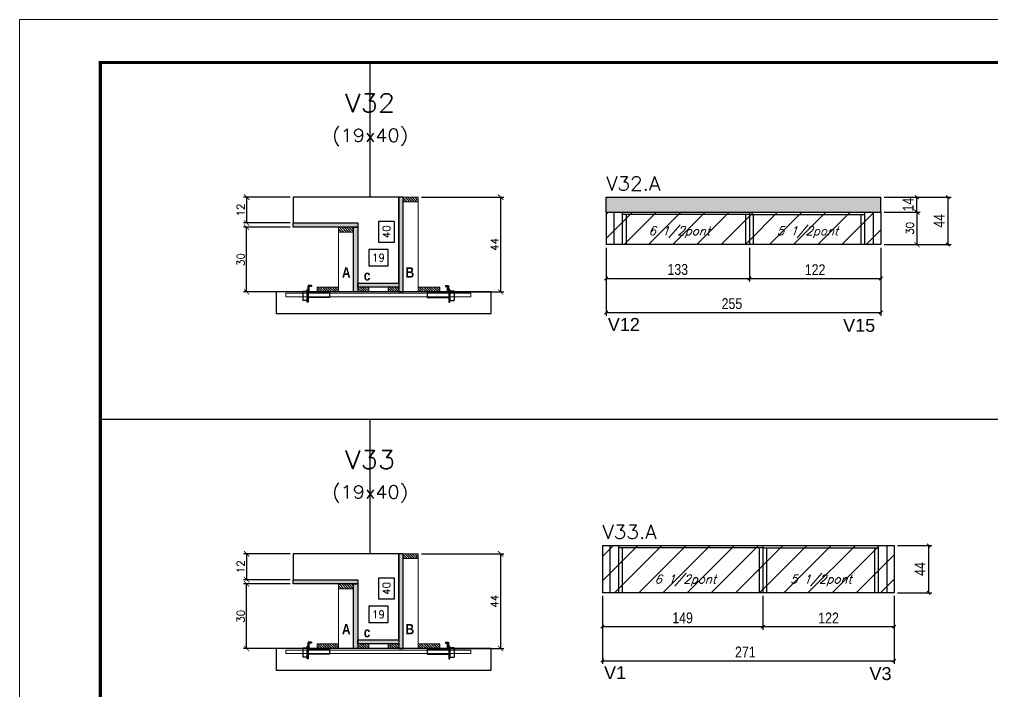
# Model space of a CAD drawing. Extents: x -10448 to -1189, y -11772 to 17235.
# Drawn here: x -7278 to -6375, y 7031 to 7656 of the extents above; entities that cross this region are included whole.
import ezdxf
from ezdxf.enums import TextEntityAlignment as Align

# ---------------------------------------------------------------- set-up
doc = ezdxf.new("R2010")
doc.units = 0
doc.linetypes.add('DASHED', pattern=[0.75, 0.5, -0.25])
doc.linetypes.add('HIDDEN', pattern=[0.375, 0.25, -0.125])
for name, color, linetype in [('5', 5, 'Continuous'), ('barrote', 251, 'Continuous'), ('COTA', 241, 'Continuous'), ('Cota Seção (2x)', 4, 'Continuous'), ('detalhes', 4, 'Continuous'), ('MB Logo', 255, 'Continuous'), ('Painéis', 200, 'Continuous'), ('presilha', 1, 'Continuous'), ('Reaproveitamento', 251, 'Continuous'), ('SARR_2.2x7', 40, 'Continuous'), ('SARR_3.5x7', 81, 'Continuous'), ('texto', 7, 'Continuous'), ('Texto de Titulo', 7, 'Continuous'), ('Texto Qtd Sarr', 242, 'Continuous')]:
    doc.layers.add(name, color=color, linetype=linetype)
for name, color, linetype, lineweight in [('CONCRETO', 251, 'Continuous', 25), ('Folhas', 255, 'Continuous', 9), ('Hachura', 251, 'Continuous', 9), ('Madeira', 126, 'Continuous', 18), ('SARRAFO DE PRESSAO', 251, 'DASHED', 9), ('SCO-___-LAJ', 2, 'Continuous', 0), ('Texto Seção', 7, 'Continuous', 15)]:
    doc.layers.add(name, color=color, linetype=linetype, lineweight=lineweight)
doc.styles.add('COTA TECNICA', font='techl___.ttf', dxfattribs={"height": 10})
doc.styles.add('REGUA-120', font='ROMANS.shx', dxfattribs={"height": 15})
doc.styles.add('Romans', font='romans.shx')
doc.styles.get("Standard").update_dxf_attribs({"font": 'arial.ttf'})
doc.styles.add('TECNICA', font='techb___.ttf', dxfattribs={"height": 10})
doc.dimstyles.new('Cota Paínel', dxfattribs={"dimtxt": 7, "dimasz": 5, "dimexe": 3, "dimexo": 3, "dimgap": 3, "dimtad": 1, "dimdec": 1, "dimzin": 12, "dimdsep": 46, "dimtxsty": 'Romans', "dimblk": 'ARCHTICK', "dimcen": 0, "dimclrd": 4, "dimclre": 4, "dimclrt": 1, "dimadec": 1, "dimazin": 3, "dimtfac": 1, "dimtdec": 1, "dimtmove": 0, "dimatfit": 3, "dimldrblk": 'OBLIQUE', "dimfxl": 1, "dimtolj": 1, "dimtzin": 12, "dimarcsym": 0})
doc.dimstyles.new('Cota Seção (2x)', dxfattribs={"dimtxt": 7, "dimasz": 5, "dimexe": 3, "dimexo": 3, "dimgap": 2, "dimtad": 3, "dimdec": 1, "dimlfac": 0.5, "dimzin": 12, "dimdsep": 46, "dimtxsty": 'Romans', "dimblk": 'ARCHTICK', "dimcen": 0, "dimclrd": 4, "dimclre": 4, "dimclrt": 1, "dimadec": 1, "dimazin": 3, "dimtfac": 1, "dimtdec": 1, "dimtmove": 0, "dimatfit": 3, "dimldrblk": 'OBLIQUE', "dimfxl": 1, "dimtolj": 1, "dimtzin": 12, "dimarcsym": 0})
doc.dimstyles.new('Cota Seção interna', dxfattribs={"dimtxt": 7, "dimasz": 6, "dimexe": 0.18, "dimexo": 2, "dimgap": -4, "dimtad": 3, "dimdec": 1, "dimlfac": 0.5, "dimzin": 12, "dimdsep": 46, "dimtxsty": 'Romans', "dimblk": 'ARCHTICK', "dimcen": 0.09, "dimse1": 1, "dimse2": 1, "dimsd1": 1, "dimsd2": 1, "dimclrd": 180, "dimclre": 5, "dimclrt": 1, "dimadec": 0, "dimazin": 3, "dimtfac": 1, "dimtdec": 1, "dimtofl": 0, "dimtmove": 0, "dimatfit": 3, "dimldrblk": 'ARCHTICK', "dimfxl": 1, "dimtolj": 1, "dimtzin": 0, "dimarcsym": 0})
doc.dimstyles.new('PAINEL', dxfattribs={"dimtxt": 10, "dimasz": 3, "dimexe": 3, "dimexo": 3, "dimgap": 3, "dimtad": 1, "dimdec": 1, "dimzin": 12, "dimdsep": 46, "dimtxsty": 'COTA TECNICA', "dimblk1": 'OBLIQUE', "dimblk2": 'OBLIQUE', "dimsah": 1, "dimcen": 0.9, "dimclrd": 4, "dimclre": 4, "dimclrt": 240, "dimadec": 1, "dimazin": 3, "dimtfac": 1, "dimtdec": 1, "dimtmove": 0, "dimatfit": 3, "dimfxl": 1, "dimtolj": 1, "dimtzin": 12, "dimarcsym": 0})
pattern_1 = [(45, (-139469.283, -18395.978), (-11.2253202, 11.2253202), [])]

# ---------------------------------------------------------------- blocks, each defined once
blk = doc.blocks.new('9999999999')
at = {"layer": 'Folhas'}
blk.add_lwpolyline([(98138.98, 34190.21), (99623.98, 34190.21), (99623.98, 35240.21), (98138.98, 35240.21)], close=True, dxfattribs=at)
at = {"layer": 'Folhas', "color": 30, "const_width": 3}
blk.add_lwpolyline([(98213.98, 34230.21), (99583.98, 34230.21), (99583.98, 35200.21), (98213.98, 35200.21)], close=True, dxfattribs=at)
blk = doc.blocks.new('titulo1')
at = {"layer": 'Defpoints', "color": 252, "linetype": 'HIDDEN', "ltscale": 2}
blk.add_line((0, 0), (0, 125), dxfattribs=at)
at = {"layer": 'Defpoints', "style": 'Romans', "oblique": 15}
blk.add_attdef('FOLHA', text='', height=10, dxfattribs=at).set_placement((0, 15.58), align=Align.MIDDLE_CENTER)
at = {"layer": 'Texto Qtd Sarr', "color": 3, "style": 'Romans', "oblique": 15}
for tag, height, p in [('TITULO', 17, (0, 71.45)), ('SEÇÃO', 12, (0, 41.55))]:
    blk.add_attdef(tag, text='', height=height, dxfattribs=at).set_placement(p, align=Align.MIDDLE_CENTER)
blk = doc.blocks.new('_ArchTick')
at = {"color": 0, "linetype": 'ByBlock', "const_width": 0.15}
blk.add_lwpolyline([(-0.5, -0.5), (0.5, 0.5)], dxfattribs=at)
blk = doc.blocks.new('*D563')
at = {"layer": 'COTA', "color": 4, "lineweight": -2, "transparency": 16777216}
for p, q in [((-7027.03, 7490.63), (-7070.4, 7490.63)), ((-7067.4, 7490.63), (-7067.4, 7466.63)), ((-7027.03, 7466.63), (-7070.4, 7466.63))]:
    blk.add_line(p, q, dxfattribs=at)
at = {"layer": 'Defpoints', "color": 0, "transparency": 16777216}
for p in [(-7024.03, 7490.63), (-7067.4, 7466.63), (-7024.03, 7466.63)]:
    blk.add_point(p, dxfattribs=at)
at = {"layer": 'COTA', "color": 4, "lineweight": -2, "transparency": 16777216, "xscale": 5, "yscale": 5, "zscale": 5}
for p, rotation in [((-7067.4, 7490.63), 90), ((-7067.4, 7466.63), 270)]:
    blk.add_blockref('_ArchTick', p, dxfattribs=dict(at, rotation=rotation))
at = {"layer": 'COTA', "color": 1, "transparency": 16777216, "insert": (-7072.9, 7478.63), "char_height": 7, "attachment_point": 5, "rotation": 90, "style": 'Romans'}
blk.add_mtext('\\A1;12', dxfattribs=at)
blk = doc.blocks.new('_Oblique')
at = {"color": 0, "linetype": 'ByBlock', "lineweight": -2}
blk.add_line((-0.5, -0.5), (0.5, 0.5), dxfattribs=at)
blk = doc.blocks.new('*D564')
at = {"layer": 'COTA', "color": 4, "lineweight": -2, "transparency": 16777216}
for p, q in [((-7027.03, 7462.63), (-7070.4, 7462.63)), ((-7067.4, 7402.63), (-7067.4, 7462.63)), ((-7005.03, 7402.63), (-7070.4, 7402.63))]:
    blk.add_line(p, q, dxfattribs=at)
at = {"layer": 'Defpoints', "color": 0, "transparency": 16777216}
for p in [(-7067.4, 7462.63), (-7024.03, 7462.63), (-7002.03, 7402.63)]:
    blk.add_point(p, dxfattribs=at)
at = {"layer": 'COTA', "color": 4, "lineweight": -2, "transparency": 16777216, "xscale": 5, "yscale": 5, "zscale": 5}
for p, rotation in [((-7067.4, 7462.63), 90), ((-7067.4, 7402.63), 270)]:
    blk.add_blockref('_ArchTick', p, dxfattribs=dict(at, rotation=rotation))
at = {"layer": 'COTA', "color": 1, "transparency": 16777216, "insert": (-7072.9, 7432.63), "char_height": 7, "attachment_point": 5, "rotation": 90, "style": 'Romans'}
blk.add_mtext('\\A1;30', dxfattribs=at)
blk = doc.blocks.new('*D565')
at = {"layer": 'Cota Seção (2x)', "color": 180, "lineweight": -2, "transparency": 16777216}
for p, q in [((-6930.03, 7468.11), (-6945.03, 7468.11)), ((-6945.03, 7468.11), (-6945.03, 7448.78)), ((-6930.03, 7448.78), (-6930.03, 7468.11)), ((-6945.03, 7448.78), (-6930.03, 7448.78))]:
    blk.add_line(p, q, dxfattribs=at)
at = {"layer": 'Defpoints', "color": 0, "transparency": 16777216}
for p in [(-6964.03, 7490.63), (-6926.03, 7490.63), (-6964.03, 7410.63)]:
    blk.add_point(p, dxfattribs=at)
at = {"layer": 'Cota Seção (2x)', "color": 1, "transparency": 16777216, "insert": (-6937.53, 7458.44), "char_height": 7, "attachment_point": 5, "rotation": 90, "style": 'Romans'}
blk.add_mtext('\\A1;40', dxfattribs=at)
blk = doc.blocks.new('*D566')
at = {"layer": 'COTA', "color": 4, "lineweight": -2, "transparency": 16777216}
for p, q in [((-6905.03, 7490.63), (-6828.57, 7490.63)), ((-6831.57, 7490.63), (-6831.57, 7402.63)), ((-6885.03, 7402.63), (-6828.57, 7402.63))]:
    blk.add_line(p, q, dxfattribs=at)
at = {"layer": 'Defpoints', "color": 0, "transparency": 16777216}
for p in [(-6908.03, 7490.63), (-6888.03, 7402.63), (-6831.57, 7402.63)]:
    blk.add_point(p, dxfattribs=at)
at = {"layer": 'COTA', "color": 4, "lineweight": -2, "transparency": 16777216, "xscale": 5, "yscale": 5, "zscale": 5}
for p, rotation in [((-6831.57, 7490.63), 90), ((-6831.57, 7402.63), 270)]:
    blk.add_blockref('_ArchTick', p, dxfattribs=dict(at, rotation=rotation))
at = {"layer": 'COTA', "color": 1, "transparency": 16777216, "insert": (-6837.07, 7446.63), "char_height": 7, "attachment_point": 5, "rotation": 90, "style": 'Romans'}
blk.add_mtext('\\A1;44', dxfattribs=at)
blk = doc.blocks.new('PRESILHA METÁLICA 1')
at = {"layer": 'presilha'}
for p, q in [((6, 15.5), (7.5, 15.5)), ((6, -2.5), (6, 15.5)), ((7.5, 10.6), (7.5, 19.9)), ((7.5, 15.5), (7.5, -2.5)), ((12, 21), (8.6, 21)), ((9, 11.6), (9, 18.9)), ((12, 19.5), (9.6, 19.5)), ((12, 21), (12, 19.5)), ((0, 13), (6, 13)), ((0, 13), (0, 0)), ((6, 0), (0, 0)), ((6, 13), (6, 0)), ((37.5, 4.1), (7.5, 4.1)), ((37.5, 11), (9.6, 11)), ((37.5, 11), (37.5, 4.1)), ((7.5, -2.5), (6, -2.5))]:
    blk.add_line(p, q, dxfattribs=at)
for centre, radius, start, end in [((8.6, 19.9), 1.14, 90, 180), ((9.6, 18.9), 0.57, 90, 180), ((9.6, 11.6), 0.57, 180, 270)]:
    blk.add_arc(centre, radius, start, end, dxfattribs=at)
blk = doc.blocks.new('*D1649')
at = {"layer": 'Cota Seção (2x)', "color": 180, "lineweight": -2, "transparency": 16777216}
for p, q in [((-6936.03, 7441.92), (-6954.03, 7441.92)), ((-6954.03, 7441.92), (-6954.03, 7426.92)), ((-6936.03, 7426.92), (-6936.03, 7441.92)), ((-6954.03, 7426.92), (-6936.03, 7426.92))]:
    blk.add_line(p, q, dxfattribs=at)
at = {"layer": 'Defpoints', "color": 0, "transparency": 16777216}
for p in [(-6926.03, 7422.92), (-6964.03, 7410.63), (-6926.03, 7410.63)]:
    blk.add_point(p, dxfattribs=at)
at = {"layer": 'Cota Seção (2x)', "color": 1, "transparency": 16777216, "insert": (-6945.03, 7434.42), "char_height": 7, "attachment_point": 5, "style": 'Romans'}
blk.add_mtext('\\A1;19', dxfattribs=at)
blk = doc.blocks.new('*D567')
at = {"layer": 'COTA', "color": 4, "lineweight": -2, "transparency": 16777216}
for p, q in [((-6475.61, 7476.63), (-6442.09, 7476.63)), ((-6445.09, 7476.63), (-6445.09, 7446.63)), ((-6475.61, 7446.63), (-6442.09, 7446.63))]:
    blk.add_line(p, q, dxfattribs=at)
at = {"layer": 'Defpoints', "color": 0, "transparency": 16777216}
for p in [(-6478.61, 7476.63), (-6478.61, 7446.63), (-6445.09, 7446.63)]:
    blk.add_point(p, dxfattribs=at)
at = {"layer": 'COTA', "color": 4, "lineweight": -2, "transparency": 16777216, "xscale": 5, "yscale": 5, "zscale": 5}
for p, rotation in [((-6445.09, 7476.63), 90), ((-6445.09, 7446.63), 270)]:
    blk.add_blockref('_ArchTick', p, dxfattribs=dict(at, rotation=rotation))
at = {"layer": 'COTA', "color": 1, "transparency": 16777216, "insert": (-6451.59, 7461.63), "char_height": 7, "attachment_point": 5, "rotation": 90, "style": 'Romans'}
blk.add_mtext('\\A1;30', dxfattribs=at)
blk = doc.blocks.new('*D1650')
at = {"layer": 'COTA', "color": 4, "linetype": 'ByBlock', "lineweight": -2, "transparency": 16777216}
for p, q in [((-6733.61, 7443.63), (-6733.61, 7412.16)), ((-6600.61, 7443.63), (-6600.61, 7412.16)), ((-6733.61, 7415.16), (-6600.61, 7415.16))]:
    blk.add_line(p, q, dxfattribs=at)
at = {"layer": 'Defpoints', "color": 0, "linetype": 'ByBlock', "transparency": 16777216}
for p in [(-6733.61, 7446.63), (-6600.61, 7446.63), (-6600.61, 7415.16)]:
    blk.add_point(p, dxfattribs=at)
at = {"layer": 'COTA', "color": 4, "linetype": 'ByBlock', "lineweight": -2, "transparency": 16777216, "xscale": 3, "yscale": 3, "zscale": 3, "rotation": 180}
blk.add_blockref('_Oblique', (-6733.61, 7415.16), dxfattribs=at)
at = {"layer": 'COTA', "color": 4, "linetype": 'ByBlock', "lineweight": -2, "transparency": 16777216, "xscale": 3, "yscale": 3, "zscale": 3}
blk.add_blockref('_Oblique', (-6600.61, 7415.16), dxfattribs=at)
at = {"layer": 'COTA', "color": 240, "linetype": 'ByBlock', "transparency": 16777216, "insert": (-6667.11, 7423.38), "char_height": 10, "attachment_point": 5, "style": 'COTA TECNICA'}
blk.add_mtext('\\A1;133', dxfattribs=at)
blk = doc.blocks.new('*D1651')
at = {"layer": 'COTA', "color": 4, "linetype": 'ByBlock', "lineweight": -2, "transparency": 16777216}
for p, q in [((-6600.61, 7443.63), (-6600.61, 7412.16)), ((-6478.61, 7443.63), (-6478.61, 7412.16)), ((-6600.61, 7415.16), (-6478.61, 7415.16))]:
    blk.add_line(p, q, dxfattribs=at)
at = {"layer": 'Defpoints', "color": 0, "linetype": 'ByBlock', "transparency": 16777216}
for p in [(-6600.61, 7446.63), (-6478.61, 7446.63), (-6478.61, 7415.16)]:
    blk.add_point(p, dxfattribs=at)
at = {"layer": 'COTA', "color": 4, "linetype": 'ByBlock', "lineweight": -2, "transparency": 16777216, "xscale": 3, "yscale": 3, "zscale": 3, "rotation": 180}
blk.add_blockref('_Oblique', (-6600.61, 7415.16), dxfattribs=at)
at = {"layer": 'COTA', "color": 4, "linetype": 'ByBlock', "lineweight": -2, "transparency": 16777216, "xscale": 3, "yscale": 3, "zscale": 3}
blk.add_blockref('_Oblique', (-6478.61, 7415.16), dxfattribs=at)
at = {"layer": 'COTA', "color": 240, "linetype": 'ByBlock', "transparency": 16777216, "insert": (-6539.61, 7423.22), "char_height": 10, "attachment_point": 5, "style": 'COTA TECNICA'}
blk.add_mtext('\\A1;122', dxfattribs=at)
blk = doc.blocks.new('*D568')
at = {"layer": 'COTA', "color": 4, "linetype": 'ByBlock', "lineweight": -2, "transparency": 16777216}
for p, q in [((-6733.61, 7443.63), (-6733.61, 7380.54)), ((-6478.61, 7443.63), (-6478.61, 7380.54)), ((-6733.61, 7383.54), (-6478.61, 7383.54))]:
    blk.add_line(p, q, dxfattribs=at)
at = {"layer": 'Defpoints', "color": 0, "linetype": 'ByBlock', "transparency": 16777216}
for p in [(-6733.61, 7446.63), (-6478.61, 7446.63), (-6478.61, 7383.54)]:
    blk.add_point(p, dxfattribs=at)
at = {"layer": 'COTA', "color": 4, "linetype": 'ByBlock', "lineweight": -2, "transparency": 16777216, "xscale": 3, "yscale": 3, "zscale": 3, "rotation": 180}
blk.add_blockref('_Oblique', (-6733.61, 7383.54), dxfattribs=at)
at = {"layer": 'COTA', "color": 4, "linetype": 'ByBlock', "lineweight": -2, "transparency": 16777216, "xscale": 3, "yscale": 3, "zscale": 3}
blk.add_blockref('_Oblique', (-6478.61, 7383.54), dxfattribs=at)
at = {"layer": 'COTA', "color": 240, "linetype": 'ByBlock', "transparency": 16777216, "insert": (-6616.86, 7391.65), "char_height": 10, "attachment_point": 5, "style": 'COTA TECNICA'}
blk.add_mtext('\\A1;255', dxfattribs=at)
blk = doc.blocks.new('*D1652')
at = {"layer": 'COTA', "color": 4, "linetype": 'ByBlock', "lineweight": -2, "transparency": 16777216}
for p, q in [((-6475.61, 7490.63), (-6442.09, 7490.63)), ((-6445.09, 7476.63), (-6445.09, 7490.63)), ((-6475.61, 7476.63), (-6442.09, 7476.63))]:
    blk.add_line(p, q, dxfattribs=at)
at = {"layer": 'Defpoints', "color": 0, "linetype": 'ByBlock', "transparency": 16777216}
for p in [(-6478.61, 7490.63), (-6445.09, 7490.63), (-6478.61, 7476.63)]:
    blk.add_point(p, dxfattribs=at)
at = {"layer": 'COTA', "color": 4, "linetype": 'ByBlock', "lineweight": -2, "transparency": 16777216, "xscale": 3, "yscale": 3, "zscale": 3}
for p, rotation in [((-6445.09, 7490.63), 90), ((-6445.09, 7476.63), 270)]:
    blk.add_blockref('_Oblique', p, dxfattribs=dict(at, rotation=rotation))
at = {"layer": 'COTA', "color": 240, "linetype": 'ByBlock', "transparency": 16777216, "insert": (-6453.16, 7483.63), "char_height": 10, "attachment_point": 5, "rotation": 90, "style": 'COTA TECNICA'}
blk.add_mtext('\\A1;14', dxfattribs=at)
blk = doc.blocks.new('*D569')
at = {"layer": 'COTA', "color": 4, "linetype": 'ByBlock', "lineweight": -2, "transparency": 16777216}
for p, q in [((-6475.61, 7490.63), (-6413.32, 7490.63)), ((-6416.32, 7490.63), (-6416.32, 7446.63)), ((-6475.61, 7446.63), (-6413.32, 7446.63))]:
    blk.add_line(p, q, dxfattribs=at)
at = {"layer": 'Defpoints', "color": 0, "linetype": 'ByBlock', "transparency": 16777216}
for p in [(-6478.61, 7490.63), (-6478.61, 7446.63), (-6416.32, 7446.63)]:
    blk.add_point(p, dxfattribs=at)
at = {"layer": 'COTA', "color": 4, "linetype": 'ByBlock', "lineweight": -2, "transparency": 16777216, "xscale": 3, "yscale": 3, "zscale": 3}
for p, rotation in [((-6416.32, 7490.63), 90), ((-6416.32, 7446.63), 270)]:
    blk.add_blockref('_Oblique', p, dxfattribs=dict(at, rotation=rotation))
at = {"layer": 'COTA', "color": 240, "linetype": 'ByBlock', "transparency": 16777216, "insert": (-6424.39, 7468.63), "char_height": 10, "attachment_point": 5, "rotation": 90, "style": 'COTA TECNICA'}
blk.add_mtext('\\A1;44', dxfattribs=at)
blk = doc.blocks.new('*D572')
at = {"layer": 'COTA', "color": 4, "lineweight": -2, "transparency": 16777216}
for p, q in [((-7027.03, 7159.36), (-7070.4, 7159.36)), ((-7067.4, 7159.36), (-7067.4, 7135.36)), ((-7027.03, 7135.36), (-7070.4, 7135.36))]:
    blk.add_line(p, q, dxfattribs=at)
at = {"layer": 'Defpoints', "color": 0, "transparency": 16777216}
for p in [(-7024.03, 7159.36), (-7067.4, 7135.36), (-7024.03, 7135.36)]:
    blk.add_point(p, dxfattribs=at)
at = {"layer": 'COTA', "color": 4, "lineweight": -2, "transparency": 16777216, "xscale": 5, "yscale": 5, "zscale": 5}
for p, rotation in [((-7067.4, 7159.36), 90), ((-7067.4, 7135.36), 270)]:
    blk.add_blockref('_ArchTick', p, dxfattribs=dict(at, rotation=rotation))
at = {"layer": 'COTA', "color": 1, "transparency": 16777216, "insert": (-7072.9, 7147.36), "char_height": 7, "attachment_point": 5, "rotation": 90, "style": 'Romans'}
blk.add_mtext('\\A1;12', dxfattribs=at)
blk = doc.blocks.new('*D573')
at = {"layer": 'COTA', "color": 4, "lineweight": -2, "transparency": 16777216}
for p, q in [((-7027.03, 7131.36), (-7070.4, 7131.36)), ((-7067.4, 7071.36), (-7067.4, 7131.36)), ((-7005.03, 7071.36), (-7070.4, 7071.36))]:
    blk.add_line(p, q, dxfattribs=at)
at = {"layer": 'Defpoints', "color": 0, "transparency": 16777216}
for p in [(-7067.4, 7131.36), (-7024.03, 7131.36), (-7002.03, 7071.36)]:
    blk.add_point(p, dxfattribs=at)
at = {"layer": 'COTA', "color": 4, "lineweight": -2, "transparency": 16777216, "xscale": 5, "yscale": 5, "zscale": 5}
for p, rotation in [((-7067.4, 7131.36), 90), ((-7067.4, 7071.36), 270)]:
    blk.add_blockref('_ArchTick', p, dxfattribs=dict(at, rotation=rotation))
at = {"layer": 'COTA', "color": 1, "transparency": 16777216, "insert": (-7072.9, 7101.36), "char_height": 7, "attachment_point": 5, "rotation": 90, "style": 'Romans'}
blk.add_mtext('\\A1;30', dxfattribs=at)
blk = doc.blocks.new('*D574')
at = {"layer": 'Cota Seção (2x)', "color": 180, "lineweight": -2, "transparency": 16777216}
for p, q in [((-6930.03, 7136.84), (-6945.03, 7136.84)), ((-6945.03, 7136.84), (-6945.03, 7117.51)), ((-6930.03, 7117.51), (-6930.03, 7136.84)), ((-6945.03, 7117.51), (-6930.03, 7117.51))]:
    blk.add_line(p, q, dxfattribs=at)
at = {"layer": 'Defpoints', "color": 0, "transparency": 16777216}
for p in [(-6964.03, 7159.36), (-6926.03, 7159.36), (-6964.03, 7079.36)]:
    blk.add_point(p, dxfattribs=at)
at = {"layer": 'Cota Seção (2x)', "color": 1, "transparency": 16777216, "insert": (-6937.53, 7127.18), "char_height": 7, "attachment_point": 5, "rotation": 90, "style": 'Romans'}
blk.add_mtext('\\A1;40', dxfattribs=at)
blk = doc.blocks.new('*D575')
at = {"layer": 'COTA', "color": 4, "lineweight": -2, "transparency": 16777216}
for p, q in [((-6905.03, 7159.36), (-6828.57, 7159.36)), ((-6831.57, 7159.36), (-6831.57, 7071.36)), ((-6885.03, 7071.36), (-6828.57, 7071.36))]:
    blk.add_line(p, q, dxfattribs=at)
at = {"layer": 'Defpoints', "color": 0, "transparency": 16777216}
for p in [(-6908.03, 7159.36), (-6888.03, 7071.36), (-6831.57, 7071.36)]:
    blk.add_point(p, dxfattribs=at)
at = {"layer": 'COTA', "color": 4, "lineweight": -2, "transparency": 16777216, "xscale": 5, "yscale": 5, "zscale": 5}
for p, rotation in [((-6831.57, 7159.36), 90), ((-6831.57, 7071.36), 270)]:
    blk.add_blockref('_ArchTick', p, dxfattribs=dict(at, rotation=rotation))
at = {"layer": 'COTA', "color": 1, "transparency": 16777216, "insert": (-6837.07, 7115.36), "char_height": 7, "attachment_point": 5, "rotation": 90, "style": 'Romans'}
blk.add_mtext('\\A1;44', dxfattribs=at)
blk = doc.blocks.new('*D1636')
at = {"layer": 'Cota Seção (2x)', "color": 180, "lineweight": -2, "transparency": 16777216}
for p, q in [((-6936.03, 7110.65), (-6954.03, 7110.65)), ((-6954.03, 7110.65), (-6954.03, 7095.65)), ((-6936.03, 7095.65), (-6936.03, 7110.65)), ((-6954.03, 7095.65), (-6936.03, 7095.65))]:
    blk.add_line(p, q, dxfattribs=at)
at = {"layer": 'Defpoints', "color": 0, "transparency": 16777216}
for p in [(-6926.03, 7091.65), (-6964.03, 7079.36), (-6926.03, 7079.36)]:
    blk.add_point(p, dxfattribs=at)
at = {"layer": 'Cota Seção (2x)', "color": 1, "transparency": 16777216, "insert": (-6945.03, 7103.15), "char_height": 7, "attachment_point": 5, "style": 'Romans'}
blk.add_mtext('\\A1;19', dxfattribs=at)
blk = doc.blocks.new('*D1640')
at = {"layer": 'COTA', "color": 4, "linetype": 'ByBlock', "lineweight": -2, "transparency": 16777216}
for p, q in [((-6737.11, 7120.21), (-6737.11, 7088.75)), ((-6588.11, 7120.21), (-6588.11, 7088.75)), ((-6737.11, 7091.75), (-6588.11, 7091.75))]:
    blk.add_line(p, q, dxfattribs=at)
at = {"layer": 'Defpoints', "color": 0, "linetype": 'ByBlock', "transparency": 16777216}
for p in [(-6737.11, 7123.21), (-6588.11, 7123.21), (-6588.11, 7091.75)]:
    blk.add_point(p, dxfattribs=at)
at = {"layer": 'COTA', "color": 4, "linetype": 'ByBlock', "lineweight": -2, "transparency": 16777216, "xscale": 3, "yscale": 3, "zscale": 3, "rotation": 180}
blk.add_blockref('_Oblique', (-6737.11, 7091.75), dxfattribs=at)
at = {"layer": 'COTA', "color": 4, "linetype": 'ByBlock', "lineweight": -2, "transparency": 16777216, "xscale": 3, "yscale": 3, "zscale": 3}
blk.add_blockref('_Oblique', (-6588.11, 7091.75), dxfattribs=at)
at = {"layer": 'COTA', "color": 240, "linetype": 'ByBlock', "transparency": 16777216, "insert": (-6662.61, 7099.85), "char_height": 10, "attachment_point": 5, "style": 'COTA TECNICA'}
blk.add_mtext('\\A1;149', dxfattribs=at)
blk = doc.blocks.new('*D1641')
at = {"layer": 'COTA', "color": 4, "linetype": 'ByBlock', "lineweight": -2, "transparency": 16777216}
for p, q in [((-6588.11, 7120.21), (-6588.11, 7088.75)), ((-6466.11, 7120.21), (-6466.11, 7088.75)), ((-6588.11, 7091.75), (-6466.11, 7091.75))]:
    blk.add_line(p, q, dxfattribs=at)
at = {"layer": 'Defpoints', "color": 0, "linetype": 'ByBlock', "transparency": 16777216}
for p in [(-6588.11, 7123.21), (-6466.11, 7123.21), (-6466.11, 7091.75)]:
    blk.add_point(p, dxfattribs=at)
at = {"layer": 'COTA', "color": 4, "linetype": 'ByBlock', "lineweight": -2, "transparency": 16777216, "xscale": 3, "yscale": 3, "zscale": 3, "rotation": 180}
blk.add_blockref('_Oblique', (-6588.11, 7091.75), dxfattribs=at)
at = {"layer": 'COTA', "color": 4, "linetype": 'ByBlock', "lineweight": -2, "transparency": 16777216, "xscale": 3, "yscale": 3, "zscale": 3}
blk.add_blockref('_Oblique', (-6466.11, 7091.75), dxfattribs=at)
at = {"layer": 'COTA', "color": 240, "linetype": 'ByBlock', "transparency": 16777216, "insert": (-6527.11, 7099.81), "char_height": 10, "attachment_point": 5, "style": 'COTA TECNICA'}
blk.add_mtext('\\A1;122', dxfattribs=at)
blk = doc.blocks.new('*D554')
at = {"layer": 'COTA', "color": 4, "linetype": 'ByBlock', "lineweight": -2, "transparency": 16777216}
for p, q in [((-6737.11, 7120.21), (-6737.11, 7057.13)), ((-6466.11, 7120.21), (-6466.11, 7057.13)), ((-6737.11, 7060.13), (-6466.11, 7060.13))]:
    blk.add_line(p, q, dxfattribs=at)
at = {"layer": 'Defpoints', "color": 0, "linetype": 'ByBlock', "transparency": 16777216}
for p in [(-6737.11, 7123.21), (-6466.11, 7123.21), (-6466.11, 7060.13)]:
    blk.add_point(p, dxfattribs=at)
at = {"layer": 'COTA', "color": 4, "linetype": 'ByBlock', "lineweight": -2, "transparency": 16777216, "xscale": 3, "yscale": 3, "zscale": 3, "rotation": 180}
blk.add_blockref('_Oblique', (-6737.11, 7060.13), dxfattribs=at)
at = {"layer": 'COTA', "color": 4, "linetype": 'ByBlock', "lineweight": -2, "transparency": 16777216, "xscale": 3, "yscale": 3, "zscale": 3}
blk.add_blockref('_Oblique', (-6466.11, 7060.13), dxfattribs=at)
at = {"layer": 'COTA', "color": 240, "linetype": 'ByBlock', "transparency": 16777216, "insert": (-6604.36, 7068.2), "char_height": 10, "attachment_point": 5, "style": 'COTA TECNICA'}
blk.add_mtext('\\A1;271', dxfattribs=at)
blk = doc.blocks.new('*D555')
at = {"layer": 'COTA', "color": 4, "linetype": 'ByBlock', "lineweight": -2, "transparency": 16777216}
for p, q in [((-6463.11, 7167.21), (-6431.19, 7167.21)), ((-6434.19, 7167.21), (-6434.19, 7123.21)), ((-6463.11, 7123.21), (-6431.19, 7123.21))]:
    blk.add_line(p, q, dxfattribs=at)
at = {"layer": 'Defpoints', "color": 0, "linetype": 'ByBlock', "transparency": 16777216}
for p in [(-6466.11, 7167.21), (-6466.11, 7123.21), (-6434.19, 7123.21)]:
    blk.add_point(p, dxfattribs=at)
at = {"layer": 'COTA', "color": 4, "linetype": 'ByBlock', "lineweight": -2, "transparency": 16777216, "xscale": 3, "yscale": 3, "zscale": 3}
for p, rotation in [((-6434.19, 7167.21), 90), ((-6434.19, 7123.21), 270)]:
    blk.add_blockref('_Oblique', p, dxfattribs=dict(at, rotation=rotation))
at = {"layer": 'COTA', "color": 240, "linetype": 'ByBlock', "transparency": 16777216, "insert": (-6442.27, 7145.21), "char_height": 10, "attachment_point": 5, "rotation": 90, "style": 'COTA TECNICA'}
blk.add_mtext('\\A1;44', dxfattribs=at)

msp = doc.modelspace()

# ---------------------------------------------------------------- hatches: boundary and pattern name
at = {"layer": 'COTA', "linetype": 'ByBlock'}
h = msp.add_hatch(dxfattribs=at)
h.set_pattern_fill('AR-CONC', color=256, scale=0.03)
h.set_pattern_definition([(50, (-139680.3833, -25287.428), (5.46554007, -0.47817257), [0.5715, -6.2865]), (355, (-139680.383, -25287.428), (-1.05730264, 5.73170536), [0.4572, -5.02921753]), (100.4514447, (-139679.928, -25287.468), (4.40823741, 5.25353256), [0.48570026, -5.34270734]), (46.1842, (-139680.383, -25285.904), (8.13237123, -1.26126984), [0.85725, -9.42975]), (96.6355576, (-139679.7056, -25286.009), (7.122124, 7.42278374), [0.7285507, -8.01406824]), (351.184151, (-139680.383, -25285.904), (7.122124, 7.42278374), [0.685799, -7.54379196]), (21, (-139679.6213, -25286.285), (4.54843174, -3.06795595), [0.5715, -6.2865]), (326, (-139679.621, -25286.285), (1.85406085, 5.52563898), [0.4572, -5.0292]), (71.451445, (-139679.242, -25286.541), (6.40249258, 2.45768307), [0.48570026, -5.34269813]), (37.5, (-139680.3833, -25287.4282), (0.092658098, 2.536651166), [0, -4.96824, 0, -5.1054, 0, -5.04825]), (7.5, (-139680.3833, -25287.4282), (2.004589875, 3.005417245), [0, -2.91084, 0, -4.85394, 0, -1.92405]), (327.5, (-139682.0825, -25287.4282), (4.067717855, -0.17186232), [0, -1.905, 0, -5.9436, 0, -7.8867]), (317.5, (-139682.8445, -25287.428), (4.44387544, 0.76279473), [0, -2.4765, 0, -3.94716, 0, -5.6007])])
h.paths.add_polyline_path([(-6478.61, 7476.63), (-6478.61, 7490.63), (-6733.61, 7490.63), (-6733.61, 7476.63)])
at = {"layer": 'Hachura'}
h = msp.add_hatch(color=256, dxfattribs=at)
h.dxf.hatch_style = 1
h.paths.add_polyline_path([(-6922.03, 7490.63), (-6926.03, 7490.63), (-6926.03, 7402.63), (-6922.03, 7402.63)])
h = msp.add_hatch(dxfattribs=at)
h.set_pattern_fill('ANSI31', color=256, scale=0.5, angle=270, style=0)
h.set_pattern_definition([(315, (16146.593, -994.617), (1.12253202, 1.12253202), [])])
h.paths.add_polyline_path([(-6908.03, 7490.63), (-6908.03, 7486.23), (-6922.03, 7486.23), (-6922.03, 7490.63)])
h = msp.add_hatch(color=256, dxfattribs=at)
h.dxf.hatch_style = 1
h.paths.add_polyline_path([(-7024.03, 7462.63), (-7024.03, 7466.63), (-6964.03, 7466.63), (-6964.03, 7462.63)])
h = msp.add_hatch(dxfattribs=at)
h.set_pattern_fill('ANSI31', color=256, scale=0.5, angle=90, style=0)
h.set_pattern_definition([(135, (-29832.6474, 15765.8705), (-1.12253202, -1.12253202), [])])
h.paths.add_polyline_path([(-6982.03, 7462.63), (-6982.03, 7458.23), (-6968.03, 7458.23), (-6968.03, 7462.63)])
h = msp.add_hatch(color=256, dxfattribs=at)
h.dxf.hatch_style = 1
h.paths.add_polyline_path([(-6968.03, 7462.63), (-6964.03, 7462.63), (-6964.03, 7402.63), (-6968.03, 7402.63)])
h = msp.add_hatch(color=256, dxfattribs=at)
h.dxf.hatch_style = 1
h.paths.add_polyline_path([(-6964.03, 7407.03), (-6964.03, 7410.63), (-6926.03, 7410.63), (-6926.03, 7407.03)])
h = msp.add_hatch(dxfattribs=at)
h.set_pattern_fill('ANSI31', color=256, scale=0.5, angle=270, style=0)
h.set_pattern_definition([(315, (15982.593, -827.017), (1.12253202, 1.12253202), [])])
h.paths.add_polyline_path([(-7002.03, 7402.63), (-7002.03, 7407.03), (-6982.03, 7407.03), (-6982.03, 7402.63)])
h = msp.add_hatch(dxfattribs=at)
h.set_pattern_fill('ANSI31', color=256, scale=0.5, angle=270, style=0)
h.set_pattern_definition([(315, (15992.593, -827.017), (1.12253202, 1.12253202), [])])
h.paths.add_polyline_path([(-6964.03, 7402.63), (-6964.03, 7407.03), (-6954.03, 7407.03), (-6954.03, 7402.63)])
h = msp.add_hatch(dxfattribs=at)
h.set_pattern_fill('ANSI31', color=256, scale=0.5, angle=270, style=0)
h.set_pattern_definition([(315, (15968.593, -827.017), (1.12253202, 1.12253202), [])])
h.paths.add_polyline_path([(-6936.03, 7402.63), (-6936.03, 7407.03), (-6926.03, 7407.03), (-6926.03, 7402.63)])
h = msp.add_hatch(dxfattribs=at)
h.set_pattern_fill('ANSI31', color=256, scale=0.5, angle=270, style=0)
h.set_pattern_definition([(315, (16002.593, -827.017), (1.12253202, 1.12253202), [])])
h.paths.add_polyline_path([(-6888.03, 7402.63), (-6888.03, 7407.03), (-6908.03, 7407.03), (-6908.03, 7402.63)])
h = msp.add_hatch(color=256, dxfattribs=at)
h.dxf.hatch_style = 1
h.paths.add_polyline_path([(-6922.03, 7159.36), (-6926.03, 7159.36), (-6926.03, 7071.36), (-6922.03, 7071.36)])
h = msp.add_hatch(dxfattribs=at)
h.set_pattern_fill('ANSI31', color=256, scale=0.5, angle=270, style=0)
h.set_pattern_definition([(315, (16146.593, -1325.8837), (1.12253202, 1.12253202), [])])
h.paths.add_polyline_path([(-6908.03, 7159.36), (-6908.03, 7154.96), (-6922.03, 7154.96), (-6922.03, 7159.36)])
h = msp.add_hatch(color=256, dxfattribs=at)
h.dxf.hatch_style = 1
h.paths.add_polyline_path([(-7024.03, 7131.36), (-7024.03, 7135.36), (-6964.03, 7135.36), (-6964.03, 7131.36)])
h = msp.add_hatch(dxfattribs=at)
h.set_pattern_fill('ANSI31', color=256, scale=0.5, angle=90, style=0)
h.set_pattern_definition([(135, (-29832.6474, 15434.6038), (-1.12253202, -1.12253202), [])])
h.paths.add_polyline_path([(-6982.03, 7131.36), (-6982.03, 7126.96), (-6968.03, 7126.96), (-6968.03, 7131.36)])
h = msp.add_hatch(color=256, dxfattribs=at)
h.dxf.hatch_style = 1
h.paths.add_polyline_path([(-6968.03, 7131.36), (-6964.03, 7131.36), (-6964.03, 7071.36), (-6968.03, 7071.36)])
h = msp.add_hatch(dxfattribs=at)
h.set_pattern_fill('ANSI31', color=256, scale=0.5, angle=270, style=0)
h.set_pattern_definition([(315, (15982.593, -1158.2837), (1.12253202, 1.12253202), [])])
h.paths.add_polyline_path([(-7002.03, 7071.36), (-7002.03, 7075.76), (-6982.03, 7075.76), (-6982.03, 7071.36)])
h = msp.add_hatch(color=256, dxfattribs=at)
h.dxf.hatch_style = 1
h.paths.add_polyline_path([(-6964.03, 7075.76), (-6964.03, 7079.36), (-6926.03, 7079.36), (-6926.03, 7075.76)])
h = msp.add_hatch(dxfattribs=at)
h.set_pattern_fill('ANSI31', color=256, scale=0.5, angle=270, style=0)
h.set_pattern_definition([(315, (15992.593, -1158.2837), (1.12253202, 1.12253202), [])])
h.paths.add_polyline_path([(-6964.03, 7071.36), (-6964.03, 7075.76), (-6954.03, 7075.76), (-6954.03, 7071.36)])
h = msp.add_hatch(dxfattribs=at)
h.set_pattern_fill('ANSI31', color=256, scale=0.5, angle=270, style=0)
h.set_pattern_definition([(315, (15968.593, -1158.2837), (1.12253202, 1.12253202), [])])
h.paths.add_polyline_path([(-6936.03, 7071.36), (-6936.03, 7075.76), (-6926.03, 7075.76), (-6926.03, 7071.36)])
h = msp.add_hatch(dxfattribs=at)
h.set_pattern_fill('ANSI31', color=256, scale=0.5, angle=270, style=0)
h.set_pattern_definition([(315, (16002.593, -1158.2837), (1.12253202, 1.12253202), [])])
h.paths.add_polyline_path([(-6888.03, 7071.36), (-6888.03, 7075.76), (-6908.03, 7075.76), (-6908.03, 7071.36)])
at = {"layer": 'Reaproveitamento', "linetype": 'ByBlock'}
h = msp.add_hatch(dxfattribs=at)
h.set_pattern_fill('ANSI31', color=256, scale=5)
h.set_pattern_definition(pattern_1)
h.paths.add_polyline_path([(-6733.61, 7476.63), (-6733.61, 7446.63), (-6600.61, 7446.63), (-6600.61, 7476.63)])
h = msp.add_hatch(dxfattribs=at)
h.set_pattern_fill('ANSI31', color=256, scale=5)
h.set_pattern_definition(pattern_1)
h.paths.add_polyline_path([(-6600.61, 7476.63), (-6600.61, 7446.63), (-6478.61, 7446.63), (-6478.61, 7476.63)])
h = msp.add_hatch(dxfattribs=at)
h.set_pattern_fill('ANSI31', color=256, scale=5)
h.set_pattern_definition(pattern_1)
h.paths.add_polyline_path([(-6737.11, 7123.21), (-6588.11, 7123.21), (-6588.11, 7167.21), (-6737.11, 7167.21)])
h = msp.add_hatch(dxfattribs=at)
h.set_pattern_fill('ANSI31', color=256, scale=5)
h.set_pattern_definition(pattern_1)
h.paths.add_polyline_path([(-6588.11, 7167.21), (-6588.11, 7123.21), (-6466.11, 7123.21), (-6466.11, 7167.21)])

# ---------------------------------------------------------------- linework, layer by layer
at = {"layer": 'barrote'}
for points in [[(-7039.88, 7382.63), (-6840.3, 7382.63), (-6840.3, 7402.63), (-7039.88, 7402.63)], [(-7039.88, 7051.36), (-6840.3, 7051.36), (-6840.3, 7071.36), (-7039.88, 7071.36)]]:
    msp.add_lwpolyline(points, close=True, dxfattribs=at)
at = {"layer": 'CONCRETO'}
for points in [[(-6926.03, 7470.63), (-6926.03, 7490.63), (-7024.03, 7490.63), (-7024.03, 7466.63), (-6964.03, 7466.63), (-6964.03, 7410.63), (-6926.03, 7410.63), (-6926.03, 7470.63)], [(-6926.03, 7139.36), (-6926.03, 7159.36), (-7024.03, 7159.36), (-7024.03, 7135.36), (-6964.03, 7135.36), (-6964.03, 7079.36), (-6926.03, 7079.36), (-6926.03, 7139.36)]]:
    msp.add_lwpolyline(points, close=True, dxfattribs=at)
at = {"layer": 'COTA', "linetype": 'ByBlock'}
for p, q in [((-6733.61, 7476.63), (-6733.61, 7490.63)), ((-6733.61, 7490.63), (-6478.61, 7490.63)), ((-6478.61, 7476.63), (-6478.61, 7490.63))]:
    msp.add_line(p, q, dxfattribs=at)
at = {"layer": 'Madeira'}
for points in [[(-6908.03, 7490.63), (-6908.03, 7486.23), (-6922.03, 7486.23), (-6922.03, 7490.63)], [(-6908.03, 7490.63), (-6922.03, 7490.63), (-6922.03, 7402.63), (-6908.03, 7402.63)], [(-6982.03, 7462.63), (-6982.03, 7458.23), (-6968.03, 7458.23), (-6968.03, 7462.63)], [(-6982.03, 7402.63), (-6968.03, 7402.63), (-6968.03, 7462.63), (-6982.03, 7462.63)], [(-7002.03, 7402.63), (-7002.03, 7407.03), (-6982.03, 7407.03), (-6982.03, 7402.63)], [(-6964.03, 7402.63), (-6964.03, 7407.03), (-6954.03, 7407.03), (-6954.03, 7402.63)], [(-6936.03, 7402.63), (-6936.03, 7407.03), (-6926.03, 7407.03), (-6926.03, 7402.63)], [(-6888.03, 7402.63), (-6888.03, 7407.03), (-6908.03, 7407.03), (-6908.03, 7402.63)], [(-6908.03, 7159.36), (-6908.03, 7154.96), (-6922.03, 7154.96), (-6922.03, 7159.36)], [(-6908.03, 7159.36), (-6922.03, 7159.36), (-6922.03, 7071.36), (-6908.03, 7071.36)], [(-6982.03, 7131.36), (-6982.03, 7126.96), (-6968.03, 7126.96), (-6968.03, 7131.36)], [(-6982.03, 7071.36), (-6968.03, 7071.36), (-6968.03, 7131.36), (-6982.03, 7131.36)], [(-7002.03, 7071.36), (-7002.03, 7075.76), (-6982.03, 7075.76), (-6982.03, 7071.36)], [(-6964.03, 7071.36), (-6964.03, 7075.76), (-6954.03, 7075.76), (-6954.03, 7071.36)], [(-6936.03, 7071.36), (-6936.03, 7075.76), (-6926.03, 7075.76), (-6926.03, 7071.36)], [(-6888.03, 7071.36), (-6888.03, 7075.76), (-6908.03, 7075.76), (-6908.03, 7071.36)]]:
    msp.add_lwpolyline(points, close=True, dxfattribs=at)
at = {"layer": 'MB Logo'}
msp.add_line((-7203.28, 7284.36), (-5833.28, 7284.36), dxfattribs=at)
at = {"layer": 'Painéis'}
for p, q in [((-6733.61, 7476.63), (-6478.61, 7476.63)), ((-6733.61, 7476.63), (-6733.61, 7446.63)), ((-6600.61, 7476.63), (-6600.61, 7446.63)), ((-6478.61, 7476.63), (-6478.61, 7446.63)), ((-6478.61, 7446.63), (-6733.61, 7446.63)), ((-6737.11, 7167.21), (-6466.11, 7167.21)), ((-6737.11, 7167.21), (-6737.11, 7123.21)), ((-6588.11, 7167.21), (-6588.11, 7123.21)), ((-6466.11, 7167.21), (-6466.11, 7123.21)), ((-6466.11, 7123.21), (-6737.11, 7123.21))]:
    msp.add_line(p, q, dxfattribs=at)
for points in [[(-6922.03, 7490.63), (-6926.03, 7490.63), (-6926.03, 7402.63), (-6922.03, 7402.63)], [(-7024.03, 7462.63), (-7024.03, 7466.63), (-6964.03, 7466.63), (-6964.03, 7462.63)], [(-6968.03, 7462.63), (-6964.03, 7462.63), (-6964.03, 7402.63), (-6968.03, 7402.63)], [(-6964.03, 7407.03), (-6964.03, 7410.63), (-6926.03, 7410.63), (-6926.03, 7407.03)], [(-6922.03, 7159.36), (-6926.03, 7159.36), (-6926.03, 7071.36), (-6922.03, 7071.36)], [(-7024.03, 7131.36), (-7024.03, 7135.36), (-6964.03, 7135.36), (-6964.03, 7131.36)], [(-6968.03, 7131.36), (-6964.03, 7131.36), (-6964.03, 7071.36), (-6968.03, 7071.36)], [(-6964.03, 7075.76), (-6964.03, 7079.36), (-6926.03, 7079.36), (-6926.03, 7075.76)]]:
    msp.add_lwpolyline(points, close=True, dxfattribs=at)
at = {"layer": 'SARR_2.2x7', "linetype": 'Continuous'}
for p, q in [((-6726.61, 7476.63), (-6726.61, 7446.63)), ((-6600.61, 7474.43), (-6718.61, 7474.43)), ((-6600.61, 7474.43), (-6493.61, 7474.43)), ((-6485.61, 7476.63), (-6485.61, 7446.63)), ((-6730.11, 7167.21), (-6730.11, 7123.21)), ((-6588.11, 7165.01), (-6722.11, 7165.01)), ((-6588.11, 7165.01), (-6481.11, 7165.01)), ((-6473.11, 7167.21), (-6473.11, 7123.21))]:
    msp.add_line(p, q, dxfattribs=at)
at = {"layer": 'SARR_3.5x7'}
for p, q in [((-6718.61, 7476.63), (-6718.61, 7446.63)), ((-6715.11, 7474.43), (-6715.11, 7446.63)), ((-6604.11, 7474.43), (-6604.11, 7446.63)), ((-6597.11, 7474.43), (-6597.11, 7446.63)), ((-6497.11, 7474.43), (-6497.11, 7446.63)), ((-6493.61, 7476.63), (-6493.61, 7446.63)), ((-6722.11, 7167.21), (-6722.11, 7123.21)), ((-6718.61, 7165.01), (-6718.61, 7123.21)), ((-6591.61, 7165.01), (-6591.61, 7123.21)), ((-6584.61, 7165.01), (-6584.61, 7123.21)), ((-6484.61, 7165.01), (-6484.61, 7123.21)), ((-6481.11, 7167.21), (-6481.11, 7123.21))]:
    msp.add_line(p, q, dxfattribs=at)
at = {"layer": 'SCO-___-LAJ', "color": 1}
for points in [[(-7030.88, 7401.29), (-6859.17, 7401.29), (-6859.17, 7398.09), (-7030.88, 7398.09)], [(-7030.88, 7070.03), (-6859.17, 7070.03), (-6859.17, 7066.83), (-7030.88, 7066.83)]]:
    msp.add_lwpolyline(points, close=True, dxfattribs=at)

# ---------------------------------------------------------------- block references
at = {"layer": 'presilha', "yscale": 0.6666666666666666, "zscale": 0.6666666666666666}
for p, xscale in [((-7015.29, 7394.66), 0.6666666666666666), ((-6874.76, 7394.66), -0.6666666666666666), ((-7015.29, 7063.39), 0.6666666666666666), ((-6874.76, 7063.39), -0.6666666666666666)]:
    msp.add_blockref('PRESILHA METÁLICA 1', p, dxfattribs=dict(at, xscale=xscale))
at = {"layer": 'SARRAFO DE PRESSAO', "color": 6, "linetype": 'ByBlock'}
msp.add_blockref('9999999999', (-105417.26, -27584.58), dxfattribs=at)
at = {"layer": 'Texto Seção'}
ref = msp.add_blockref('titulo1', (-6952.74, 7490.63), dxfattribs=at)
ref.add_attrib('TITULO', 'V32', dxfattribs={"layer": 'Texto de Titulo', "color": 7, "height": 17, "style": 'Romans', "width": 1.1}).set_placement((-6952.74, 7578.13), align=Align.MIDDLE_CENTER)
ref.add_attrib('SEÇÃO', '(19x40)', dxfattribs={"layer": 'Texto de Titulo', "color": 7, "height": 12, "style": 'Romans', "width": 1.1}).set_placement((-6952.74, 7548.13), align=Align.MIDDLE_CENTER)
ref = msp.add_blockref('titulo1', (-6952.74, 7159.36), dxfattribs=at)
ref.add_attrib('TITULO', 'V33', dxfattribs={"layer": 'Texto de Titulo', "color": 7, "height": 17, "style": 'Romans', "width": 1.1}).set_placement((-6952.74, 7246.86), align=Align.MIDDLE_CENTER)
ref.add_attrib('SEÇÃO', '(19x40)', dxfattribs={"layer": 'Texto de Titulo', "color": 7, "height": 12, "style": 'Romans', "width": 1.1}).set_placement((-6952.74, 7216.86), align=Align.MIDDLE_CENTER)

# ---------------------------------------------------------------- texts
at = {"layer": '5', "linetype": 'Continuous'}
for s, p in [('V12', (-6732.08, 7366.39)), ('V15', (-6513.6, 7365.57)), ('V1', (-6735.58, 7042.98)), ('V3', (-6489.14, 7042.15))]:
    msp.add_text(s, height=12, rotation=0.00004, dxfattribs=at).set_placement(p)
at = {"layer": 'detalhes', "style": 'TECNICA'}
for s, p in [('A', (-6978.85, 7415.87)), ('c', (-6958.59, 7413.12)), ('B', (-6919.75, 7415.86)), ('A', (-6978.85, 7084.6)), ('B', (-6919.75, 7084.59)), ('c', (-6958.59, 7081.85))]:
    msp.add_text(s, height=9.6, rotation=360, dxfattribs=at).set_placement(p)
at = {"layer": 'texto', "color": 2, "char_height": 8, "attachment_point": 5, "style": 'Romans'}
for s, insert in [('{\\Q19;\\C256;6 1/2pont}', (-6665.68, 7458.01)), ('{\\Q19;\\C256;5 1/2pont}', (-6546.65, 7458.01)), ('{\\Q19;\\C256;6 1/2pont}', (-6660.08, 7134.59)), ('{\\Q19;\\C256;5 1/2pont}', (-6534.15, 7134.59))]:
    msp.add_mtext(s, dxfattribs=dict(at, insert=insert))
at = {"layer": 'Texto Seção', "style": 'REGUA-120', "width": 1.05}
for s, p in [('V32.A', (-6733.61, 7496.81)), ('V33.A', (-6737.11, 7173.4))]:
    msp.add_text(s, height=13, dxfattribs=at).set_placement(p)

# ---------------------------------------------------------------- dimensions: what is measured, and where the dimension line sits
at = {"layer": 'COTA'}
for base, p1, p2, dimstyle, picture, middle in [((-7067.4, 7466.63), (-7024.03, 7490.63), (-7024.03, 7466.63), 'Cota Seção (2x)', '*D563', (-7072.9, 7478.63)), ((-6831.57, 7402.63), (-6908.03, 7490.63), (-6888.03, 7402.63), 'Cota Seção (2x)', '*D566', (-6837.07, 7446.63)), ((-6445.09, 7446.63), (-6478.61, 7476.63), (-6478.61, 7446.63), 'Cota Paínel', '*D567', (-6451.59, 7461.63)), ((-7067.4, 7462.63), (-7002.03, 7402.63), (-7024.03, 7462.63), 'Cota Seção (2x)', '*D564', (-7072.9, 7432.63)), ((-7067.4, 7135.36), (-7024.03, 7159.36), (-7024.03, 7135.36), 'Cota Seção (2x)', '*D572', (-7072.9, 7147.36)), ((-6831.57, 7071.36), (-6908.03, 7159.36), (-6888.03, 7071.36), 'Cota Seção (2x)', '*D575', (-6837.07, 7115.36)), ((-7067.4, 7131.36), (-7002.03, 7071.36), (-7024.03, 7131.36), 'Cota Seção (2x)', '*D573', (-7072.9, 7101.36))]:
    dim = msp.add_linear_dim(base=base, p1=p1, p2=p2, angle=90, dimstyle=dimstyle, dxfattribs=at)
    dim.commit()
    dim.dimension.update_dxf_attribs({"geometry": picture, "text_midpoint": middle})
at = {"layer": 'COTA', "linetype": 'ByBlock'}
dim = msp.add_linear_dim(base=(-6445.09, 7490.63), p1=(-6478.61, 7476.63), p2=(-6478.61, 7490.63), angle=90, dimstyle='PAINEL', dxfattribs=at)
dim.commit()
dim.dimension.update_dxf_attribs({"geometry": '*D1652', "text_midpoint": (-6445.09, 7483.63), "dimtype": 160})
for base, p1, p2, picture, middle in [((-6416.32, 7446.63), (-6478.61, 7490.63), (-6478.61, 7446.63), '*D569', (-6424.39, 7468.63)), ((-6434.19, 7123.21), (-6466.11, 7167.21), (-6466.11, 7123.21), '*D555', (-6442.27, 7145.21))]:
    dim = msp.add_linear_dim(base=base, p1=p1, p2=p2, angle=90, dimstyle='PAINEL', dxfattribs=at)
    dim.commit()
    dim.dimension.update_dxf_attribs({"geometry": picture, "text_midpoint": middle})
for base, p1, p2, picture, middle in [((-6600.61, 7415.16), (-6733.61, 7446.63), (-6600.61, 7446.63), '*D1650', (-6667.11, 7423.38)), ((-6588.11, 7091.75), (-6737.11, 7123.21), (-6588.11, 7123.21), '*D1640', (-6662.61, 7099.85))]:
    dim = msp.add_linear_dim(base=base, p1=p1, p2=p2, dimstyle='PAINEL', dxfattribs=at)
    dim.commit()
    dim.dimension.update_dxf_attribs({"geometry": picture, "text_midpoint": middle})
for base, p1, p2, picture, middle in [((-6478.61, 7383.54), (-6733.61, 7446.63), (-6478.61, 7446.63), '*D568', (-6616.86, 7383.54)), ((-6466.11, 7060.13), (-6737.11, 7123.21), (-6466.11, 7123.21), '*D554', (-6604.36, 7060.13))]:
    dim = msp.add_linear_dim(base=base, p1=p1, p2=p2, dimstyle='PAINEL', dxfattribs=at)
    dim.commit()
    dim.dimension.update_dxf_attribs({"geometry": picture, "text_midpoint": middle, "dimtype": 160})
for base, p1, p2, picture, middle in [((-6478.61, 7415.16), (-6600.61, 7446.63), (-6478.61, 7446.63), '*D1651', (-6539.61, 7423.22)), ((-6466.11, 7091.75), (-6588.11, 7123.21), (-6466.11, 7123.21), '*D1641', (-6527.11, 7099.81))]:
    dim = msp.add_linear_dim(base=base, p1=p1, p2=p2, dimstyle='PAINEL', override={"dimtmove": 1}, dxfattribs=at)
    dim.commit()
    dim.dimension.update_dxf_attribs({"geometry": picture, "text_midpoint": middle})
at = {"layer": 'Cota Seção (2x)'}
for base, p1, p2, picture, middle in [((-6926.03, 7490.63), (-6964.03, 7410.63), (-6964.03, 7490.63), '*D565', (-6926.03, 7458.44)), ((-6926.03, 7159.36), (-6964.03, 7079.36), (-6964.03, 7159.36), '*D574', (-6926.03, 7127.18))]:
    dim = msp.add_linear_dim(base=base, p1=p1, p2=p2, angle=90, dimstyle='Cota Seção interna', dxfattribs=at)
    dim.commit()
    dim.dimension.update_dxf_attribs({"geometry": picture, "text_midpoint": middle, "dimtype": 160})
for base, p1, p2, picture, middle in [((-6926.03, 7422.92), (-6964.03, 7410.63), (-6926.03, 7410.63), '*D1649', (-6945.03, 7434.42)), ((-6926.03, 7091.65), (-6964.03, 7079.36), (-6926.03, 7079.36), '*D1636', (-6945.03, 7103.15))]:
    dim = msp.add_linear_dim(base=base, p1=p1, p2=p2, angle=180, dimstyle='Cota Seção interna', dxfattribs=at)
    dim.commit()
    dim.dimension.update_dxf_attribs({"geometry": picture, "text_midpoint": middle})

doc.saveas('drawing.dxf')
